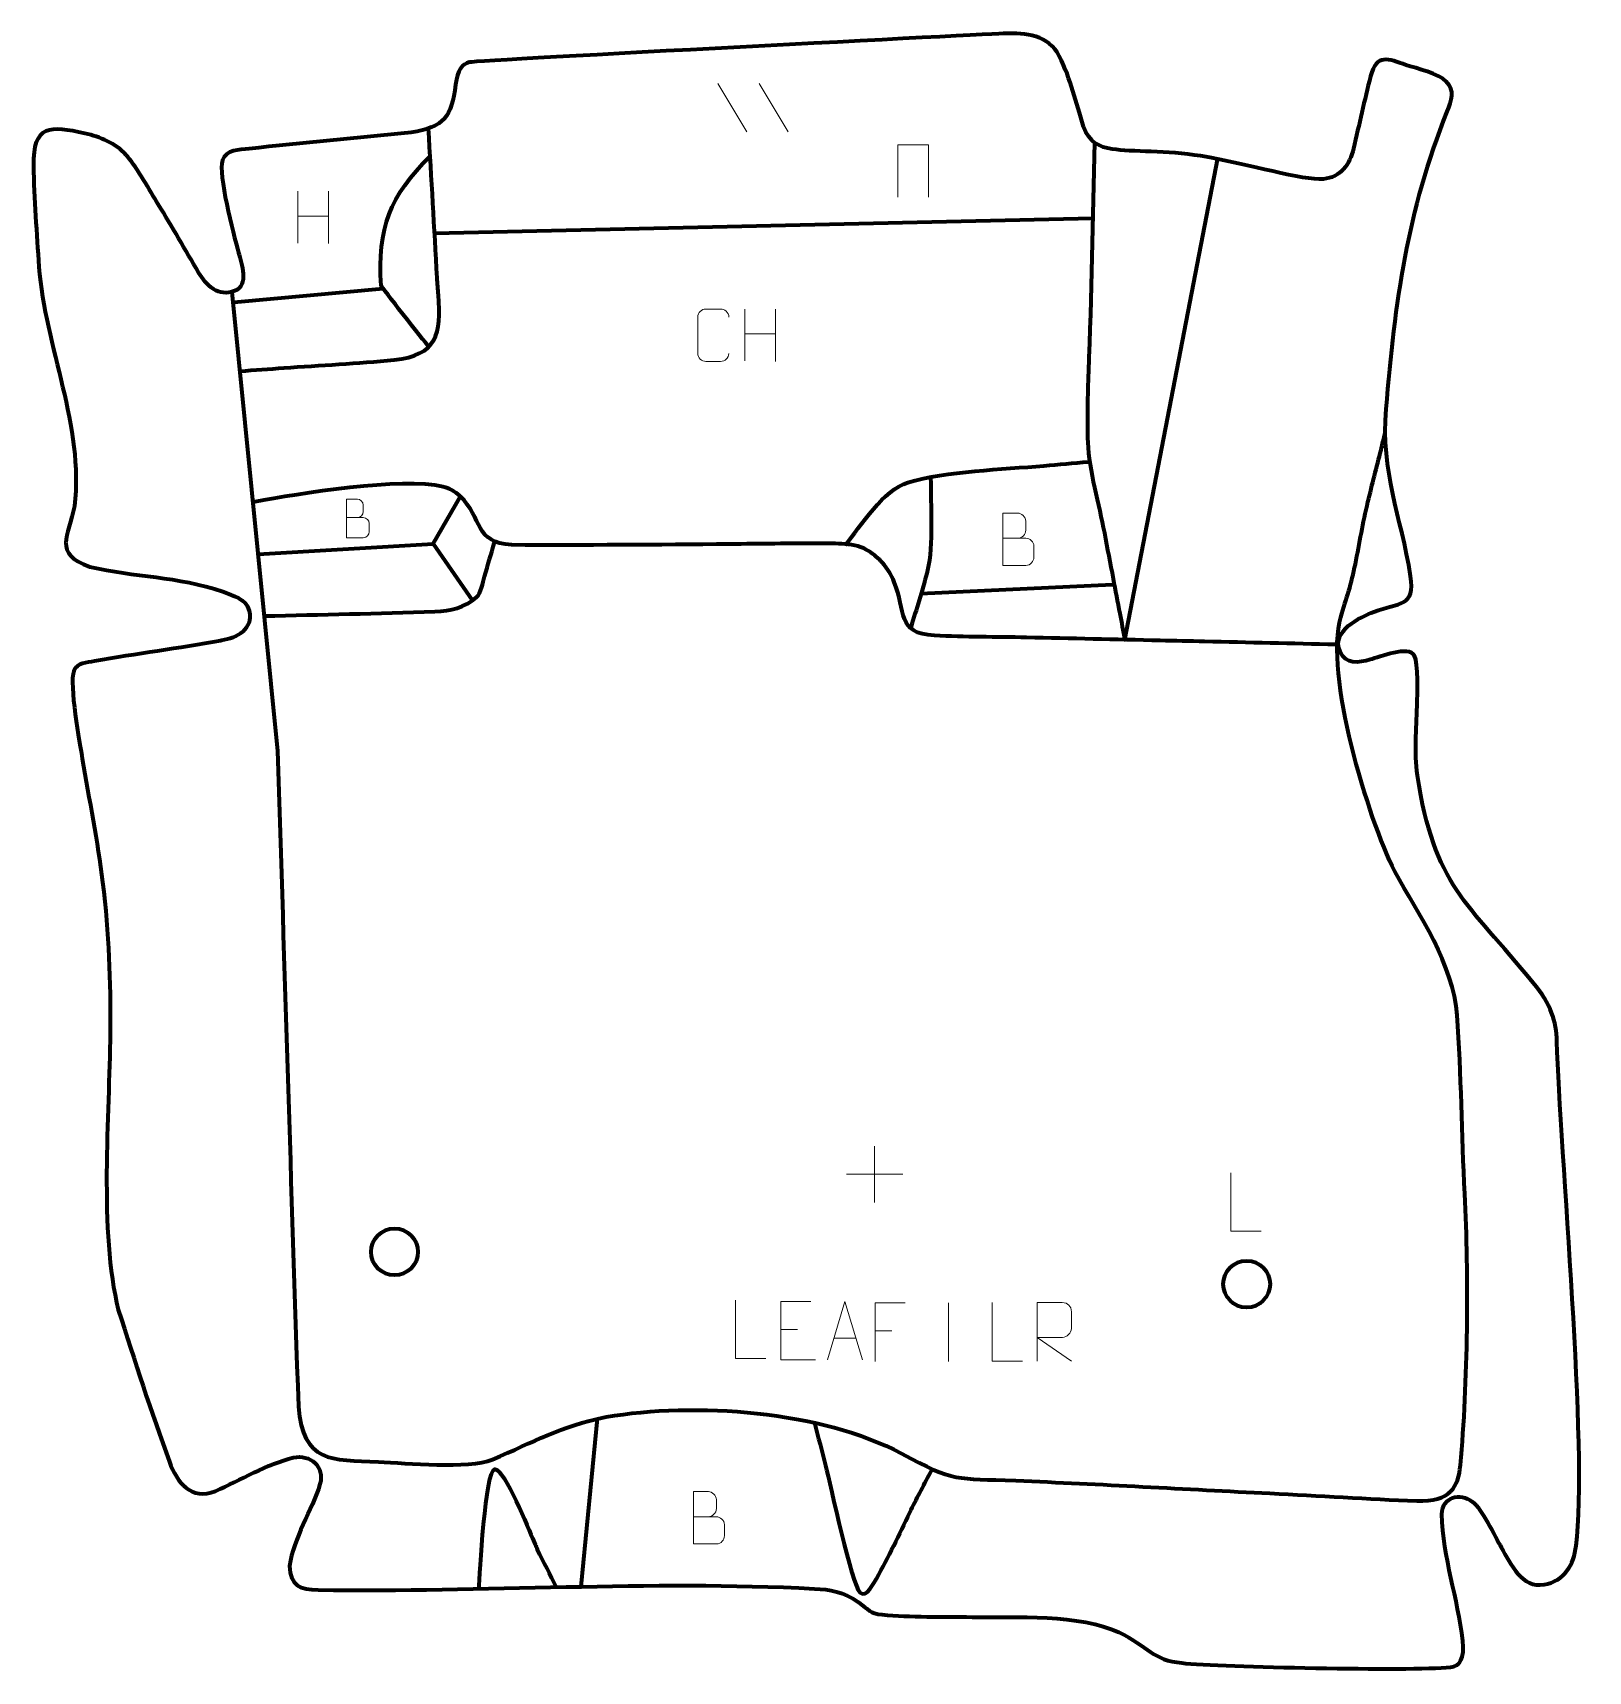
# Model space of a CAD drawing. Header units: millimetres. Extents: x 942 to 1606, y -61 to 639.
import ezdxf

# ---------------------------------------------------------------- set-up
doc = ezdxf.new("R2010")
doc.units = ezdxf.units.MM
doc.header["$MEASUREMENT"] = 0
doc.layers.add('layer 2', color=7, linetype='Continuous')
doc.layers.add('layer 3', color=7, linetype='Continuous')

msp = doc.modelspace()

# ---------------------------------------------------------------- linework, layer by layer
at = {"layer": 'layer 2', "color": 142, "lineweight": 200}
for centre in [(1096.3143, 117.8574), (1460.3808, 104.0989)]:
    msp.add_ellipse(centre, major_axis=(0, 10), ratio=1, dxfattribs=at)
at = {"layer": 'layer 2', "color": 250, "lineweight": 9}
for points in [[(1234.4438, 616.9961), (1234.4438, 616.9961), (1246.8081, 596.4518), (1246.8081, 596.4518)], [(1252.1737, 616.9961), (1252.1737, 616.9961), (1264.538, 596.4518), (1264.538, 596.4518)], [(1055.0315, 571.0023), (1055.0315, 571.0023), (1055.0315, 548.8096), (1055.0315, 548.8096)], [(1068.1472, 571.0023), (1068.1472, 571.0023), (1068.1472, 548.652), (1068.1472, 548.652)], [(1055.049, 560.3599), (1055.049, 560.3599), (1068.1472, 560.3599), (1068.1472, 560.3599)], [(1245.9834, 520.6892), (1245.9834, 520.6892), (1245.9834, 498.4965), (1245.9834, 498.4965)], [(1259.0991, 520.6892), (1259.0991, 520.6892), (1259.0991, 498.3389), (1259.0991, 498.3389)], [(1246.0009, 510.0468), (1246.0009, 510.0468), (1259.0991, 510.0468), (1259.0991, 510.0468)], [(1301.4671, 163.0089), (1301.4671, 163.0089), (1301.4671, 139.031), (1301.4671, 139.031)], [(1289.4782, 151.0199), (1289.4782, 151.0199), (1313.4561, 151.0199), (1313.4561, 151.0199)], [(1333.0508, 96.0639), (1333.0508, 96.0639), (1333.0508, 71.0898), (1333.0508, 71.0898)], [(1261.3491, 84.771), (1261.3491, 84.771), (1268.5172, 84.771), (1268.5172, 84.771)], [(1301.6138, 84.1739), (1301.6138, 84.1739), (1308.7819, 84.1739), (1308.7819, 84.1739)], [(1284.0341, 80.9466), (1284.0341, 80.9466), (1293.5298, 80.9466), (1293.5298, 80.9466)]]:
    msp.add_open_spline(points, degree=3, dxfattribs=at)
at = {"layer": 'layer 2', "color": 142, "lineweight": 158}
for points, knots in [([(1030.2672, 494.1819), (1036.556, 494.6381), (1042.8448, 495.0944), (1049.1335, 495.5506), (1049.1335, 495.5506), (1064.6009, 496.665), (1080.8266, 497.4098), (1096.1705, 499.0001), (1096.1705, 499.0001), (1114.6309, 500.9134), (1116.2884, 509.875), (1115.1079, 526.6962), (1115.1079, 526.6962), (1114.9359, 529.147), (1114.7077, 531.5908), (1114.5403, 534.0431), (1114.5403, 534.0431), (1113.3686, 555.3142), (1112.1244, 576.5856), (1110.8723, 597.8523)], [0, 0, 0, 0, 0.16666667, 0.16666667, 0.16666667, 0.16666667, 0.33333333, 0.33333333, 0.33333333, 0.33333333, 0.5, 0.5, 0.5, 0.5, 0.66666667, 0.66666667, 0.66666667, 0.66666667, 1, 1, 1, 1]), ([(1395.3377, 591.8882), (1394.6097, 559.202), (1394.0571, 526.5662), (1392.7842, 493.8954), (1392.7842, 493.8954), (1392.39, 483.7775), (1392.1193, 473.7289), (1392.5285, 463.6048), (1392.5285, 463.6048), (1393.0355, 451.8416), (1397.317, 436.9632), (1399.6007, 425.0212), (1399.6007, 425.0212), (1400.8463, 418.508), (1402.0948, 411.9953), (1403.3425, 405.4825), (1403.3425, 405.4825), (1404.2948, 400.5123), (1405.247, 395.5421), (1406.1992, 390.5718), (1406.1992, 390.5718), (1406.9134, 386.8442), (1407.6275, 383.1165), (1408.3417, 379.3888), (1408.3417, 379.3888), (1408.3417, 379.3888), (1448.0142, 585.1628), (1448.0142, 585.1628)], [0, 0, 0, 0, 0.125, 0.125, 0.125, 0.125, 0.25, 0.25, 0.25, 0.25, 0.375, 0.375, 0.375, 0.375, 0.5, 0.5, 0.5, 0.5, 0.625, 0.625, 0.625, 0.625, 0.75, 0.75, 0.75, 0.75, 1, 1, 1, 1]), ([(1111.0157, 504.4536), (1108.8166, 507.2659), (1090.7258, 530.0583), (1090.6656, 530.6646), (1090.6656, 530.6646), (1088.9031, 555.2925), (1094.4739, 569.0169), (1111.5652, 586.0248)], [0, 0, 0, 0, 0.33333333, 0.33333333, 0.33333333, 0.33333333, 1, 1, 1, 1]), ([(1026.9087, 528.0031), (1026.9087, 528.0031), (1046.3769, 331.957), (1046.3769, 331.957), (1046.3769, 331.957), (1049.3464, 238.5687), (1052.079, 145.1726), (1055.2697, 51.7915), (1055.2697, 51.7915), (1057.419, 27.693), (1068.9208, 29.0405), (1089.5473, 28.1784), (1089.5473, 28.1784), (1101.5585, 27.5946), (1127.8388, 24.9543), (1138.2021, 29.1958), (1138.2021, 29.1958), (1156.3175, 36.8624), (1166.7503, 43.1414), (1186.7473, 47.3268), (1186.7473, 47.3268), (1224.433, 53.8614), (1278.9468, 50.0563), (1312.928, 31.6841), (1312.928, 31.6841), (1335.7817, 19.328), (1336.101, 21.1865), (1361.8067, 20.1403), (1361.8067, 20.1403), (1397.914, 18.6595), (1434.1933, 16.5172), (1470.3117, 14.7088), (1470.3117, 14.7088), (1491.2014, 13.651), (1512.1655, 12.2686), (1533.058, 11.5152), (1533.058, 11.5152), (1547.532, 10.9932), (1550.8485, 17.4219), (1551.72, 26.8057), (1551.72, 26.8057), (1554.9445, 61.5325), (1555.3877, 108.053), (1553.5567, 142.6377), (1553.5567, 142.6377), (1552.2924, 167.9811), (1552.142, 193.7433), (1550.3038, 218.9832), (1550.3038, 218.9832), (1548.725, 240.6611), (1534.0866, 261.8503), (1523.632, 280.3888), (1523.632, 280.3888), (1512.2275, 303.2658), (1493.4703, 364.8299), (1500.6556, 389.0781), (1500.6556, 389.0781), (1503.0525, 397.1669), (1505.1728, 403.3168), (1506.846, 411.753), (1506.846, 411.753), (1508.6461, 420.8288), (1510.0431, 429.2023), (1512.2184, 438.2944), (1512.2184, 438.2944), (1513.9957, 445.7233), (1515.9378, 453.1158), (1517.7933, 460.526), (1517.7933, 460.526), (1518.4039, 463.0021), (1519.0146, 465.4781), (1519.6252, 467.9541)], [0, 0, 0, 0, 0.05263158, 0.05263158, 0.05263158, 0.05263158, 0.10526316, 0.10526316, 0.10526316, 0.10526316, 0.15789474, 0.15789474, 0.15789474, 0.15789474, 0.21052632, 0.21052632, 0.21052632, 0.21052632, 0.26315789, 0.26315789, 0.26315789, 0.26315789, 0.31578947, 0.31578947, 0.31578947, 0.31578947, 0.36842105, 0.36842105, 0.36842105, 0.36842105, 0.42105263, 0.42105263, 0.42105263, 0.42105263, 0.47368421, 0.47368421, 0.47368421, 0.47368421, 0.52631579, 0.52631579, 0.52631579, 0.52631579, 0.57894737, 0.57894737, 0.57894737, 0.57894737, 0.63157895, 0.63157895, 0.63157895, 0.63157895, 0.68421053, 0.68421053, 0.68421053, 0.68421053, 0.73684211, 0.73684211, 0.73684211, 0.73684211, 0.78947368, 0.78947368, 0.78947368, 0.78947368, 0.84210526, 0.84210526, 0.84210526, 0.84210526, 0.89473684, 0.89473684, 0.89473684, 0.89473684, 1, 1, 1, 1]), ([(1289.0047, 419.8345), (1295.3448, 428.0492), (1305.5379, 443.5898), (1315.6158, 446.6033), (1315.6158, 446.6033), (1332.1488, 451.5471), (1356.0954, 452.1493), (1373.7471, 453.7407), (1373.7471, 453.7407), (1380.0701, 454.3107), (1386.3931, 454.8805), (1392.7161, 455.4504)], [0, 0, 0, 0, 0.25, 0.25, 0.25, 0.25, 0.5, 0.5, 0.5, 0.5, 1, 1, 1, 1]), ([(1498.5506, 377.3324), (1479.8408, 377.7589), (1461.131, 378.1854), (1442.4213, 378.612), (1442.4213, 378.612), (1436.079, 378.7565), (1429.7367, 378.9011), (1423.3944, 379.0457), (1423.3944, 379.0457), (1404.3675, 379.4795), (1385.3406, 379.9132), (1366.3137, 380.347), (1366.3137, 380.347), (1353.416, 380.6261), (1339.8981, 380.4985), (1327.0902, 381.1914), (1327.0902, 381.1914), (1310.6939, 382.0784), (1314.8427, 391.5544), (1309.8409, 404.0475), (1309.8409, 404.0475), (1308.5304, 407.3207), (1307.054, 409.5099), (1304.8578, 412.2398), (1304.8578, 412.2398), (1303.0218, 414.2434), (1301.2197, 415.6352), (1299.0059, 417.1861), (1299.0059, 417.1861), (1293.1748, 421.1235), (1284.8418, 420.3797), (1277.9396, 420.457), (1277.9396, 420.457), (1265.2323, 420.5993), (1252.4463, 420.3496), (1239.7343, 420.2234), (1239.7343, 420.2234), (1208.615, 419.9875), (1177.5004, 419.7383), (1146.3798, 419.8945), (1146.3798, 419.8945), (1130.4412, 420.772), (1134.1477, 431.3688), (1124.3405, 440.7269), (1124.3405, 440.7269), (1122.0841, 442.88), (1119.6815, 444.0641), (1117.1587, 444.6976), (1117.1587, 444.6976), (1099.5292, 449.1247), (1055.0027, 441.6284), (1036.77, 438.3831), (1036.77, 438.3831), (1036.77, 438.3831), (1035.8249, 438.2163), (1035.8249, 438.2163)], [0, 0, 0, 0, 0.06666667, 0.06666667, 0.06666667, 0.06666667, 0.13333333, 0.13333333, 0.13333333, 0.13333333, 0.2, 0.2, 0.2, 0.2, 0.26666667, 0.26666667, 0.26666667, 0.26666667, 0.33333333, 0.33333333, 0.33333333, 0.33333333, 0.4, 0.4, 0.4, 0.4, 0.46666667, 0.46666667, 0.46666667, 0.46666667, 0.53333333, 0.53333333, 0.53333333, 0.53333333, 0.6, 0.6, 0.6, 0.6, 0.66666667, 0.66666667, 0.66666667, 0.66666667, 0.73333333, 0.73333333, 0.73333333, 0.73333333, 0.8, 0.8, 0.8, 0.8, 0.86666667, 0.86666667, 0.86666667, 0.86666667, 1, 1, 1, 1]), ([(1325.3906, 448.5567), (1325.3978, 437.2225), (1326.552, 419.6948), (1324.0676, 409.1385), (1324.0676, 409.1385), (1322.2525, 401.4257), (1319.6349, 393.8223), (1317.4166, 386.2121), (1317.4166, 386.2121), (1317.4166, 386.2121), (1316.8987, 384.3906), (1316.8987, 384.3906)], [0, 0, 0, 0, 0.25, 0.25, 0.25, 0.25, 0.5, 0.5, 0.5, 0.5, 1, 1, 1, 1]), ([(1038.0388, 415.9212), (1038.0388, 415.9212), (1112.919, 420.3932), (1112.919, 420.3932), (1112.919, 420.3932), (1112.919, 420.3932), (1124.4847, 440.5767), (1124.4847, 440.5767)], [0, 0, 0, 0, 0.33333333, 0.33333333, 0.33333333, 0.33333333, 1, 1, 1, 1]), ([(1040.6573, 389.553), (1064.976, 390.1835), (1089.3197, 390.6026), (1113.6302, 391.4467), (1113.6302, 391.4467), (1120.3223, 391.679), (1126.2519, 393.0849), (1131.4144, 397.5708), (1131.4144, 397.5708), (1133.3483, 399.2512), (1134.0618, 403.7675), (1134.8189, 406.3914), (1134.8189, 406.3914), (1136.2355, 411.3012), (1137.6475, 416.2122), (1139.0623, 421.1225)], [0, 0, 0, 0, 0.2, 0.2, 0.2, 0.2, 0.4, 0.4, 0.4, 0.4, 0.6, 0.6, 0.6, 0.6, 1, 1, 1, 1]), ([(1275.7243, 44.8744), (1277.326, 38.7668), (1278.9277, 32.6592), (1280.5294, 26.5516), (1280.5294, 26.5516), (1282.3488, 18.6782), (1291.8826, -24.7666), (1295.1598, -27.7148), (1295.1598, -27.7148), (1297.9899, -30.2607), (1301.2928, -23.351), (1302.2143, -21.7526), (1302.2143, -21.7526), (1307.5048, -12.5757), (1311.8332, -2.9329), (1316.4876, 6.5558), (1316.4876, 6.5558), (1319.2891, 12.2084), (1322.2582, 17.7766), (1325.1435, 23.387), (1325.1435, 23.387), (1325.1435, 23.387), (1326.0091, 25.0701), (1326.0091, 25.0701)], [0, 0, 0, 0, 0.14285714, 0.14285714, 0.14285714, 0.14285714, 0.28571429, 0.28571429, 0.28571429, 0.28571429, 0.42857143, 0.42857143, 0.42857143, 0.42857143, 0.57142857, 0.57142857, 0.57142857, 0.57142857, 0.71428571, 0.71428571, 0.71428571, 0.71428571, 1, 1, 1, 1]), ([(1132.3749, -26.0923), (1132.754, -20.4952), (1135.1541, 24.9775), (1139.1559, 25.0093), (1139.1559, 25.0093), (1143.4414, 25.0434), (1153.7837, -0.9352), (1155.6796, -5.4938), (1155.6796, -5.4938), (1155.6796, -5.4938), (1156.4397, -7.1999), (1156.4397, -7.1999), (1156.4397, -7.1999), (1156.7405, -7.864), (1157.0459, -8.5222), (1157.3549, -9.1824), (1157.3549, -9.1824), (1159.9358, -14.6395), (1162.7461, -19.9852), (1165.4417, -25.3866)], [0, 0, 0, 0, 0.16666667, 0.16666667, 0.16666667, 0.16666667, 0.33333333, 0.33333333, 0.33333333, 0.33333333, 0.5, 0.5, 0.5, 0.5, 0.66666667, 0.66666667, 0.66666667, 0.66666667, 1, 1, 1, 1])]:
    msp.add_open_spline(points, degree=3, knots=knots, dxfattribs=at)
at = {"layer": 'layer 2', "color": 250, "lineweight": 9}
for points, knots in [([(1311.4116, 568.4957), (1311.4116, 568.4957), (1311.4116, 590.846), (1311.4116, 590.846), (1311.4116, 590.846), (1311.4116, 590.846), (1324.5299, 590.846), (1324.5299, 590.846), (1324.5299, 590.846), (1324.5299, 590.846), (1324.5299, 568.4957), (1324.5299, 568.4957)], [0, 0, 0, 0, 0.25, 0.25, 0.25, 0.25, 0.5, 0.5, 0.5, 0.5, 1, 1, 1, 1]), ([(1239.1899, 501.7583), (1239.0647, 499.6773), (1237.5625, 498.3521), (1235.6388, 498.3424), (1235.6388, 498.3424), (1233.5502, 498.3427), (1231.4616, 498.3427), (1229.3733, 498.3424), (1229.3733, 498.3424), (1227.6491, 498.248), (1225.8827, 499.9359), (1225.8927, 501.7427), (1225.8927, 501.7427), (1225.8931, 506.9109), (1225.8931, 512.0786), (1225.8927, 517.246), (1225.8927, 517.246), (1225.8965, 519.1611), (1227.461, 520.701), (1229.3889, 520.6889), (1229.3889, 520.6889), (1231.4719, 520.6889), (1233.5554, 520.6889), (1235.6388, 520.6889), (1235.6388, 520.6889), (1237.3823, 520.7207), (1239.166, 519.3848), (1239.1899, 517.2014)], [0, 0, 0, 0, 0.125, 0.125, 0.125, 0.125, 0.25, 0.25, 0.25, 0.25, 0.375, 0.375, 0.375, 0.375, 0.5, 0.5, 0.5, 0.5, 0.625, 0.625, 0.625, 0.625, 0.75, 0.75, 0.75, 0.75, 1, 1, 1, 1]), ([(1075.7304, 431.563), (1078.1434, 431.5632), (1080.5566, 431.5632), (1082.9701, 431.563), (1082.9701, 431.563), (1084.2801, 431.5515), (1085.5558, 430.4001), (1085.5558, 429.0409), (1085.5558, 429.0409), (1085.5555, 428.2925), (1085.5555, 426.2703), (1085.5558, 425.5217), (1085.5558, 425.5217), (1085.5675, 424.2895), (1084.5448, 422.954), (1083.0053, 422.9652), (1083.0053, 422.9652), (1080.5915, 422.9655), (1078.178, 422.9655), (1075.7648, 422.9652), (1075.7648, 422.9652), (1075.7648, 428.4816), (1075.7648, 433.9976), (1075.7648, 439.5134), (1075.7648, 439.5134), (1077.339, 439.5134), (1078.9134, 439.5134), (1080.4878, 439.5134), (1080.4878, 439.5134), (1081.6025, 439.5252), (1082.993, 438.2581), (1083.0047, 436.9568), (1083.0047, 436.9568), (1083.0045, 435.5866), (1083.0045, 435.4898), (1083.0047, 434.1194), (1083.0047, 434.1194), (1083.0162, 432.7492), (1081.7864, 431.5515), (1080.4535, 431.563)], [0, 0, 0, 0, 0.09090909, 0.09090909, 0.09090909, 0.09090909, 0.18181818, 0.18181818, 0.18181818, 0.18181818, 0.27272727, 0.27272727, 0.27272727, 0.27272727, 0.36363636, 0.36363636, 0.36363636, 0.36363636, 0.45454545, 0.45454545, 0.45454545, 0.45454545, 0.54545455, 0.54545455, 0.54545455, 0.54545455, 0.63636364, 0.63636364, 0.63636364, 0.63636364, 0.72727273, 0.72727273, 0.72727273, 0.72727273, 0.81818182, 0.81818182, 0.81818182, 0.81818182, 1, 1, 1, 1]), ([(1356.2071, 422.7724), (1359.4661, 422.7728), (1362.7255, 422.7728), (1365.9852, 422.7724), (1365.9852, 422.7724), (1367.7545, 422.7569), (1369.4774, 421.2019), (1369.4774, 419.3661), (1369.4774, 419.3661), (1369.4771, 418.3553), (1369.4771, 415.624), (1369.4774, 414.6129), (1369.4774, 414.6129), (1369.4933, 412.9488), (1368.112, 411.145), (1366.0326, 411.1602), (1366.0326, 411.1602), (1362.7726, 411.1605), (1359.5129, 411.1605), (1356.2536, 411.1602), (1356.2536, 411.1602), (1356.2536, 418.6106), (1356.2536, 426.0607), (1356.2536, 433.5105), (1356.2536, 433.5105), (1358.3797, 433.5105), (1360.5061, 433.5105), (1362.6326, 433.5105), (1362.6326, 433.5105), (1364.1381, 433.5263), (1366.0161, 431.8151), (1366.032, 430.0574), (1366.032, 430.0574), (1366.0316, 428.2068), (1366.0316, 428.0761), (1366.032, 426.2252), (1366.032, 426.2252), (1366.0474, 424.3746), (1364.3865, 422.7569), (1362.5861, 422.7724)], [0, 0, 0, 0, 0.09090909, 0.09090909, 0.09090909, 0.09090909, 0.18181818, 0.18181818, 0.18181818, 0.18181818, 0.27272727, 0.27272727, 0.27272727, 0.27272727, 0.36363636, 0.36363636, 0.36363636, 0.36363636, 0.45454545, 0.45454545, 0.45454545, 0.45454545, 0.54545455, 0.54545455, 0.54545455, 0.54545455, 0.63636364, 0.63636364, 0.63636364, 0.63636364, 0.72727273, 0.72727273, 0.72727273, 0.72727273, 0.81818182, 0.81818182, 0.81818182, 0.81818182, 1, 1, 1, 1]), ([(1466.5249, 126.6625), (1466.5249, 126.6625), (1453.5758, 126.6625), (1453.5758, 126.6625), (1453.5758, 126.6625), (1453.5758, 126.6625), (1453.5758, 151.6161), (1453.5758, 151.6161)], [0, 0, 0, 0, 0.33333333, 0.33333333, 0.33333333, 0.33333333, 1, 1, 1, 1]), ([(1254.9918, 72.2942), (1254.9918, 72.2942), (1242.0427, 72.2942), (1242.0427, 72.2942), (1242.0427, 72.2942), (1242.0427, 72.2942), (1242.0427, 97.2478), (1242.0427, 97.2478)], [0, 0, 0, 0, 0.33333333, 0.33333333, 0.33333333, 0.33333333, 1, 1, 1, 1]), ([(1274.223, 96.6507), (1274.223, 96.6507), (1261.3491, 96.6507), (1261.3491, 96.6507), (1261.3491, 96.6507), (1261.3491, 96.6507), (1261.3491, 71.6971), (1261.3491, 71.6971), (1261.3491, 71.6971), (1261.3491, 71.6971), (1276.2149, 71.6971), (1276.2149, 71.6971)], [0, 0, 0, 0, 0.25, 0.25, 0.25, 0.25, 0.5, 0.5, 0.5, 0.5, 1, 1, 1, 1]), ([(1281.3115, 71.6972), (1281.3115, 71.6972), (1288.6825, 96.6507), (1288.6825, 96.6507), (1288.6825, 96.6507), (1288.6825, 96.6507), (1296.2524, 71.6972), (1296.2524, 71.6972)], [0, 0, 0, 0, 0.33333333, 0.33333333, 0.33333333, 0.33333333, 1, 1, 1, 1]), ([(1314.4878, 96.0536), (1314.4878, 96.0536), (1301.6138, 96.0536), (1301.6138, 96.0536), (1301.6138, 96.0536), (1301.6138, 96.0536), (1301.6138, 71.1), (1301.6138, 71.1)], [0, 0, 0, 0, 0.33333333, 0.33333333, 0.33333333, 0.33333333, 1, 1, 1, 1]), ([(1364.646, 71.2358), (1364.646, 71.2358), (1351.6969, 71.2358), (1351.6969, 71.2358), (1351.6969, 71.2358), (1351.6969, 71.2358), (1351.6969, 96.1894), (1351.6969, 96.1894)], [0, 0, 0, 0, 0.33333333, 0.33333333, 0.33333333, 0.33333333, 1, 1, 1, 1]), ([(1370.8394, 71.2359), (1370.8394, 71.2359), (1370.8394, 96.1894), (1370.8394, 96.1894), (1370.8394, 96.1894), (1374.4342, 96.1894), (1378.0297, 96.1894), (1381.6249, 96.1894), (1381.6249, 96.1894), (1383.9502, 96.1517), (1385.5075, 94.6617), (1385.5034, 92.2953), (1385.5034, 92.2953), (1385.503, 90.2598), (1385.503, 87.2004), (1385.5034, 85.1644), (1385.5034, 85.1644), (1385.4969, 83.2889), (1383.6846, 81.3471), (1381.6751, 81.328), (1381.6751, 81.328), (1381.6751, 81.328), (1370.8394, 81.328), (1370.8394, 81.328), (1370.8394, 81.328), (1370.8394, 81.328), (1385.4941, 71.2359), (1385.4941, 71.2359)], [0, 0, 0, 0, 0.125, 0.125, 0.125, 0.125, 0.25, 0.25, 0.25, 0.25, 0.375, 0.375, 0.375, 0.375, 0.5, 0.5, 0.5, 0.5, 0.625, 0.625, 0.625, 0.625, 0.75, 0.75, 0.75, 0.75, 1, 1, 1, 1]), ([(1224.0129, 4.7309), (1227.2719, 4.7313), (1230.5313, 4.7313), (1233.791, 4.7309), (1233.791, 4.7309), (1235.5603, 4.7154), (1237.2832, 3.1604), (1237.2832, 1.3246), (1237.2832, 1.3246), (1237.2829, 0.3138), (1237.2829, -2.4175), (1237.2832, -3.4286), (1237.2832, -3.4286), (1237.2991, -5.0927), (1235.9178, -6.8965), (1233.8384, -6.8813), (1233.8384, -6.8813), (1230.5784, -6.881), (1227.3187, -6.881), (1224.0594, -6.8813), (1224.0594, -6.8813), (1224.0594, 0.5691), (1224.0594, 8.0192), (1224.0594, 15.469), (1224.0594, 15.469), (1226.1855, 15.469), (1228.3119, 15.469), (1230.4384, 15.469), (1230.4384, 15.469), (1231.9439, 15.4848), (1233.8219, 13.7736), (1233.8378, 12.0159), (1233.8378, 12.0159), (1233.8374, 10.1653), (1233.8374, 10.0346), (1233.8378, 8.1837), (1233.8378, 8.1837), (1233.8532, 6.3331), (1232.1923, 4.7154), (1230.3919, 4.7309)], [0, 0, 0, 0, 0.09090909, 0.09090909, 0.09090909, 0.09090909, 0.18181818, 0.18181818, 0.18181818, 0.18181818, 0.27272727, 0.27272727, 0.27272727, 0.27272727, 0.36363636, 0.36363636, 0.36363636, 0.36363636, 0.45454545, 0.45454545, 0.45454545, 0.45454545, 0.54545455, 0.54545455, 0.54545455, 0.54545455, 0.63636364, 0.63636364, 0.63636364, 0.63636364, 0.72727273, 0.72727273, 0.72727273, 0.72727273, 0.81818182, 0.81818182, 0.81818182, 0.81818182, 1, 1, 1, 1])]:
    msp.add_open_spline(points, degree=3, knots=knots, dxfattribs=at)
at = {"layer": 'layer 2', "color": 142, "lineweight": 158}
for points in [[(1113.4655, 553.1487), (1113.4655, 553.1487), (1394.6163, 559.5054), (1394.6163, 559.5054)], [(1027.7891, 523.647), (1027.7891, 523.647), (1091.4404, 529.5051), (1091.4404, 529.5051)], [(1112.919, 420.3932), (1112.919, 420.3932), (1129.5876, 396.2499), (1129.5876, 396.2499)], [(1321.073, 399.1507), (1321.073, 399.1507), (1403.0349, 403.0629), (1403.0349, 403.0629)], [(1182.9076, 46.4709), (1182.9076, 46.4709), (1175.8861, -25.1779), (1175.8861, -25.1779)]]:
    msp.add_open_spline(points, degree=3, dxfattribs=at)
at = {"layer": 'layer 3', "color": 242, "lineweight": 158}
msp.add_open_spline([(1357.0401, 638.4412), (1366.1031, 638.7216), (1375.7617, 637.7598), (1380.329, 628.777), (1380.329, 628.777), (1385.4836, 618.2064), (1387.2576, 609.3862), (1390.7388, 598.5411), (1390.7388, 598.5411), (1393.1322, 591.9245), (1397.6012, 589.8242), (1402.9261, 589.0113), (1402.9261, 589.0113), (1411.454, 587.7093), (1426.3114, 588.4694), (1440.6173, 586.083), (1440.6173, 586.083), (1462.2594, 582.4727), (1484.1911, 575.5018), (1493.1656, 576.2224), (1493.1656, 576.2224), (1500.3922, 576.8026), (1504.5081, 582.5564), (1506.0313, 589.2432), (1506.0313, 589.2432), (1508.3709, 599.4678), (1510.7728, 609.9502), (1513.2884, 620.1211), (1513.2884, 620.1211), (1516.0901, 629.99), (1520.6485, 627.5927), (1528.5506, 624.9107), (1528.5506, 624.9107), (1533.0595, 623.4592), (1542.5493, 621.2612), (1545.6321, 617.948), (1545.6321, 617.948), (1549.6421, 613.6382), (1547.9989, 610.0451), (1546.0194, 605.0496), (1546.0194, 605.0496), (1529.1642, 562.514), (1523.7704, 523.9363), (1519.9898, 478.0779), (1519.9898, 478.0779), (1517.7302, 450.6697), (1526.3629, 432.5158), (1530.4173, 406.5599), (1530.4173, 406.5599), (1532.4777, 393.3694), (1525.8705, 395.528), (1514.734, 391.3073), (1514.734, 391.3073), (1508.7337, 389.0332), (1496.4616, 383.1321), (1500.2733, 374.3871), (1500.2733, 374.3871), (1502.827, 368.528), (1508.1137, 369.4978), (1513.189, 370.9094), (1513.189, 370.9094), (1517.1346, 372.0069), (1529.6799, 377.0939), (1532.0997, 372.5262), (1532.0997, 372.5262), (1533.7052, 369.4956), (1533.372, 355.6919), (1533.2426, 351.6354), (1533.2426, 351.6354), (1533.2426, 351.6354), (1533.2232, 351.0277), (1533.2232, 351.0277), (1533.2232, 351.0277), (1532.8255, 340.8245), (1532.0207, 331.6996), (1533.3078, 321.4483), (1533.3078, 321.4483), (1540.7251, 274.2956), (1554.5458, 267.1807), (1582.8564, 232.8026), (1582.8564, 232.8026), (1590.4492, 223.5825), (1592.6698, 216.3488), (1592.9305, 207.7409), (1592.9305, 207.7409), (1594.3089, 162.2357), (1606.3138, 31.9336), (1601.1642, -7.719), (1601.1642, -7.719), (1600.1195, -15.7635), (1596.2275, -22.7847), (1587.4969, -24.2854), (1587.4969, -24.2854), (1577.9188, -25.9317), (1573.2054, -15.5513), (1569.1569, -8.461), (1569.1569, -8.461), (1566.5773, -3.8248), (1560.7142, 8.3605), (1556.9113, 11.1318), (1556.9113, 11.1318), (1551.4314, 15.125), (1544.0641, 13.3172), (1543.7591, 5.8394), (1543.7591, 5.8394), (1544.2842, -12.9548), (1550.6505, -29.9616), (1552.7286, -48.2462), (1552.7286, -48.2462), (1553.5976, -55.8924), (1551.4813, -59.1798), (1547.4902, -59.5752), (1547.4902, -59.5752), (1530.082, -61.2998), (1449.5406, -59.4104), (1432.7155, -57.7757), (1432.7155, -57.7757), (1420.2826, -56.5677), (1418.6182, -50.8746), (1405.7232, -44.6254), (1405.7232, -44.6254), (1389.6376, -36.83), (1361.27, -38.3918), (1343.077, -38.1472), (1343.077, -38.1472), (1330.7885, -38.0038), (1316.6752, -38.2824), (1304.605, -37.1111), (1304.605, -37.1111), (1299.2417, -36.5906), (1298.9857, -34.933), (1294.4971, -31.7651), (1294.4971, -31.7651), (1288.1928, -27.3157), (1282.2993, -26.3685), (1275.7698, -26.0307), (1275.7698, -26.0307), (1204.8918, -22.3658), (1134.3506, -27.5823), (1063.7064, -26.5261), (1063.7064, -26.5261), (1056.0562, -26.4117), (1051.6723, -24.8469), (1051.5121, -16.2809), (1051.5121, -16.2809), (1053.0704, -4.3431), (1061.232, 7.2794), (1064.5005, 18.644), (1064.5005, 18.644), (1066.66, 26.1527), (1060.3081, 31.4324), (1053.1354, 30.0302), (1053.1354, 30.0302), (1042.0602, 27.1876), (1030.3715, 20.3776), (1019.8492, 15.6736), (1019.8492, 15.6736), (1009.443, 11.5359), (1003.486, 19.2987), (1000.1897, 28.1344), (1000.1897, 28.1344), (992.4084, 49.4525), (985.261, 71.4579), (978.3535, 93.0892), (978.3535, 93.0892), (970.0292, 126.3243), (974.5473, 176.3003), (974.8607, 211.5347), (974.8607, 211.5347), (975.0483, 234.0053), (974.3477, 253.5347), (971.6292, 275.8898), (971.6292, 275.8898), (969.481, 293.1631), (965.8177, 311.1939), (962.9598, 328.461), (962.9598, 328.461), (961.904, 334.8398), (957.1975, 360.6294), (959.3298, 366.0405), (959.3298, 366.0405), (960.7418, 369.6237), (964.9116, 369.6072), (968.1629, 370.1987), (968.1629, 370.1987), (986.048, 373.4521), (1004.2564, 375.6697), (1022.0426, 378.9641), (1022.0426, 378.9641), (1022.0426, 378.9641), (1022.3964, 379.0296), (1022.3964, 379.0296), (1022.3964, 379.0296), (1029.2358, 380.3303), (1035.8506, 383.5139), (1034.299, 391.7681), (1034.299, 391.7681), (1032.8445, 396.973), (1027.6702, 398.0906), (1023.0313, 399.9713), (1023.0313, 399.9713), (1003.5705, 406.6755), (985.2952, 406.0116), (966.1423, 410.6149), (966.1423, 410.6149), (950.2086, 416.3768), (957.1333, 423.4018), (959.5876, 436.5039), (959.5876, 436.5039), (963.8395, 470.1511), (946.9481, 504.6528), (944.4497, 538.7655), (944.4497, 538.7655), (943.4345, 552.8521), (942.3477, 567.818), (942.1045, 581.9027), (942.1045, 581.9027), (941.8008, 599.4898), (949.164, 599.0659), (964.0999, 595.6879), (964.0999, 595.6879), (970.6098, 594.2155), (977.1402, 591.4969), (981.7053, 586.4978), (981.7053, 586.4978), (981.7053, 586.4978), (982.3558, 585.7855), (982.3558, 585.7855), (982.3558, 585.7855), (986.672, 580.5363), (991.6286, 571.5762), (995.3707, 565.4939), (995.3707, 565.4939), (1001.2963, 555.8628), (1006.9551, 546.0731), (1012.6318, 536.2944), (1012.6318, 536.2944), (1015.9917, 530.7273), (1021.0598, 525.6524), (1028.144, 528.4118), (1028.144, 528.4118), (1034.2606, 530.7943), (1030.932, 540.112), (1029.7108, 544.7334), (1029.7108, 544.7334), (1027.4073, 553.4509), (1020.8547, 578.199), (1022.8117, 584.237), (1022.8117, 584.237), (1024.3092, 588.8572), (1030.187, 588.6464), (1034.0417, 589.1114), (1034.0417, 589.1114), (1057.1472, 591.8427), (1080.3178, 593.6108), (1103.4207, 596.1808), (1103.4207, 596.1808), (1117.6606, 598.2911), (1120.6011, 602.8161), (1122.4104, 616.5679), (1122.4104, 616.5679), (1123.2504, 622.9522), (1125.1676, 625.2521), (1128.4319, 626.1182), (1128.4319, 626.1182), (1131.6962, 626.9843), (1357.0401, 638.4412), (1357.0401, 638.4412)], degree=3, knots=[0, 0, 0, 0, 0.01470588, 0.01470588, 0.01470588, 0.01470588, 0.02941176, 0.02941176, 0.02941176, 0.02941176, 0.04411765, 0.04411765, 0.04411765, 0.04411765, 0.05882353, 0.05882353, 0.05882353, 0.05882353, 0.07352941, 0.07352941, 0.07352941, 0.07352941, 0.08823529, 0.08823529, 0.08823529, 0.08823529, 0.10294118, 0.10294118, 0.10294118, 0.10294118, 0.11764706, 0.11764706, 0.11764706, 0.11764706, 0.13235294, 0.13235294, 0.13235294, 0.13235294, 0.14705882, 0.14705882, 0.14705882, 0.14705882, 0.16176471, 0.16176471, 0.16176471, 0.16176471, 0.17647059, 0.17647059, 0.17647059, 0.17647059, 0.19117647, 0.19117647, 0.19117647, 0.19117647, 0.20588235, 0.20588235, 0.20588235, 0.20588235, 0.22058824, 0.22058824, 0.22058824, 0.22058824, 0.23529412, 0.23529412, 0.23529412, 0.23529412, 0.25, 0.25, 0.25, 0.25, 0.26470588, 0.26470588, 0.26470588, 0.26470588, 0.27941176, 0.27941176, 0.27941176, 0.27941176, 0.29411765, 0.29411765, 0.29411765, 0.29411765, 0.30882353, 0.30882353, 0.30882353, 0.30882353, 0.32352941, 0.32352941, 0.32352941, 0.32352941, 0.33823529, 0.33823529, 0.33823529, 0.33823529, 0.35294118, 0.35294118, 0.35294118, 0.35294118, 0.36764706, 0.36764706, 0.36764706, 0.36764706, 0.38235294, 0.38235294, 0.38235294, 0.38235294, 0.39705882, 0.39705882, 0.39705882, 0.39705882, 0.41176471, 0.41176471, 0.41176471, 0.41176471, 0.42647059, 0.42647059, 0.42647059, 0.42647059, 0.44117647, 0.44117647, 0.44117647, 0.44117647, 0.45588235, 0.45588235, 0.45588235, 0.45588235, 0.47058824, 0.47058824, 0.47058824, 0.47058824, 0.48529412, 0.48529412, 0.48529412, 0.48529412, 0.5, 0.5, 0.5, 0.5, 0.51470588, 0.51470588, 0.51470588, 0.51470588, 0.52941176, 0.52941176, 0.52941176, 0.52941176, 0.54411765, 0.54411765, 0.54411765, 0.54411765, 0.55882353, 0.55882353, 0.55882353, 0.55882353, 0.57352941, 0.57352941, 0.57352941, 0.57352941, 0.58823529, 0.58823529, 0.58823529, 0.58823529, 0.60294118, 0.60294118, 0.60294118, 0.60294118, 0.61764706, 0.61764706, 0.61764706, 0.61764706, 0.63235294, 0.63235294, 0.63235294, 0.63235294, 0.64705882, 0.64705882, 0.64705882, 0.64705882, 0.66176471, 0.66176471, 0.66176471, 0.66176471, 0.67647059, 0.67647059, 0.67647059, 0.67647059, 0.69117647, 0.69117647, 0.69117647, 0.69117647, 0.70588235, 0.70588235, 0.70588235, 0.70588235, 0.72058824, 0.72058824, 0.72058824, 0.72058824, 0.73529412, 0.73529412, 0.73529412, 0.73529412, 0.75, 0.75, 0.75, 0.75, 0.76470588, 0.76470588, 0.76470588, 0.76470588, 0.77941176, 0.77941176, 0.77941176, 0.77941176, 0.79411765, 0.79411765, 0.79411765, 0.79411765, 0.80882353, 0.80882353, 0.80882353, 0.80882353, 0.82352941, 0.82352941, 0.82352941, 0.82352941, 0.83823529, 0.83823529, 0.83823529, 0.83823529, 0.85294118, 0.85294118, 0.85294118, 0.85294118, 0.86764706, 0.86764706, 0.86764706, 0.86764706, 0.88235294, 0.88235294, 0.88235294, 0.88235294, 0.89705882, 0.89705882, 0.89705882, 0.89705882, 0.91176471, 0.91176471, 0.91176471, 0.91176471, 0.92647059, 0.92647059, 0.92647059, 0.92647059, 0.94117647, 0.94117647, 0.94117647, 0.94117647, 0.95588235, 0.95588235, 0.95588235, 0.95588235, 0.97058824, 0.97058824, 0.97058824, 0.97058824, 1, 1, 1, 1], dxfattribs=at)

doc.saveas('drawing.dxf')
